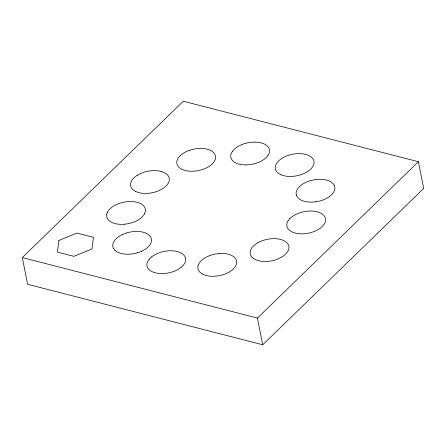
<?xml version="1.0" encoding="UTF-8"?>
<svg xmlns="http://www.w3.org/2000/svg" width="446" height="446" viewBox="0 0 446 446"><rect width="100%" height="100%" fill="white"/><g stroke="black" fill="none" stroke-linecap="round" stroke-linejoin="round"><path stroke-width="0.67" d="M198.007 265.967L197.879 268.258A19.652 10.96 -11.2 0 0 214.654 276.236L218.624 275.779A19.652 10.96 -11.2 0 0 236.503 263.764L236.642 261.473A19.652 10.96 -11.2 0 0 219.872 253.495M106.639 214.771L107.319 212.435M144.721 213.439L145.402 211.109A19.652 10.96 -11.2 0 0 131.291 201.525L127.383 201.659A19.652 10.96 -11.2 0 0 107.369 212.435M232.394 151.384L231.156 153.714A19.652 10.96 -11.2 0 0 242.25 164.741L246.019 164.942M267.895 155.648L269.133 153.318A19.652 10.96 -11.2 0 0 258.039 142.291L254.27 142.084M287.954 220.982L289.722 218.707M149.187 259.165L151.434 256.985M22.3 257.565L183.284 101.225L418.409 161.725L423.7 188.435L262.716 344.775L27.591 284.275L22.3 257.565L257.426 318.059L418.409 161.725M181.082 267.371L183.328 265.192A19.652 10.96 -11.2 0 0 178.807 252.001L175.54 251.154A19.652 10.96 -11.2 0 0 151.473 256.996M137.034 175.401L134.341 177.436A19.652 10.96 -11.2 0 0 135.394 191.34M257.894 242.724L261.3 241.096A19.652 10.96 -11.2 0 1 285.1 241.336L287.129 242.992A19.652 10.96 -11.2 0 1 281.147 257.414L277.741 259.042A19.652 10.96 -11.2 0 1 254.003 258.803M122.778 234.334L126.441 232.957M141.454 251.332L137.792 252.709M189.383 150.335L193.23 149.243A19.652 10.96 -11.2 0 1 214.375 153.496L215.39 155.559A19.652 10.96 -11.2 0 1 202.98 169.341L199.139 170.439A19.652 10.96 -11.2 0 1 177.993 166.185L176.978 164.122A19.652 10.96 -11.2 0 1 189.399 150.363M315.344 179.615L311.397 180.401A19.652 10.96 -11.2 0 0 296.099 193.436L296.529 195.638M315.696 201.821L319.643 201.035A19.652 10.96 -11.2 0 0 334.935 188L334.506 185.798M219.872 253.49L215.903 253.947A19.652 10.96 -11.2 0 0 198.018 265.967M124.657 224.221L120.743 224.36A19.652 10.96 -11.2 0 1 106.694 214.743M161.536 171.515L164.457 172.663A19.652 10.96 -11.2 0 1 165.46 186.556L162.779 188.597A19.652 10.96 -11.2 0 1 138.282 192.471L135.355 191.328M280.896 174.748L278.388 173.321A19.652 10.96 -11.2 0 1 280.93 159.027L283.979 157.159A19.652 10.96 -11.2 0 1 308.392 155.331L310.884 156.736A19.652 10.96 -11.2 0 1 308.364 171.041L305.293 172.897A19.652 10.96 -11.2 0 1 280.902 174.743M253.958 258.825L251.918 257.152M115.079 250.479L113.535 248.589M257.426 318.059L262.716 344.775M251.984 257.147A19.652 10.96 -11.2 0 1 257.955 242.73M288.021 220.965A19.652 10.96 -11.2 0 0 295.854 233.213L299.355 233.765A19.652 10.96 -11.2 0 0 322.603 226.122L324.359 223.87A19.652 10.96 -11.2 0 0 316.509 211.627L312.958 211.086A19.652 10.96 -11.2 0 0 289.766 218.718M315.735 201.809A19.652 10.96 -11.2 0 1 296.584 195.627M315.305 179.632A19.652 10.96 -11.2 0 1 334.455 185.809M267.895 155.621A19.652 10.96 -11.2 0 1 246.036 164.914M232.388 151.406A19.652 10.96 -11.2 0 1 254.253 142.118M137.045 175.434A19.652 10.96 -11.2 0 1 161.53 171.554M144.716 213.417A19.652 10.96 -11.2 0 1 124.668 224.193M141.449 251.327A19.652 10.96 -11.2 0 0 150.687 237.082L149.154 235.187A19.652 10.96 -11.2 0 0 126.458 232.985M137.831 252.687A19.652 10.96 -11.2 0 1 115.124 250.457M113.596 248.589A19.652 10.96 -11.2 0 1 122.84 234.345M149.254 259.154A19.652 10.96 -11.2 0 0 153.764 272.339L156.975 273.203A19.652 10.96 -11.2 0 0 181.076 267.366M58.911 240.466L57.372 252.09L73.88 256.339L91.921 248.957L93.454 237.328L76.946 233.085L58.911 240.466"/></g></svg>
